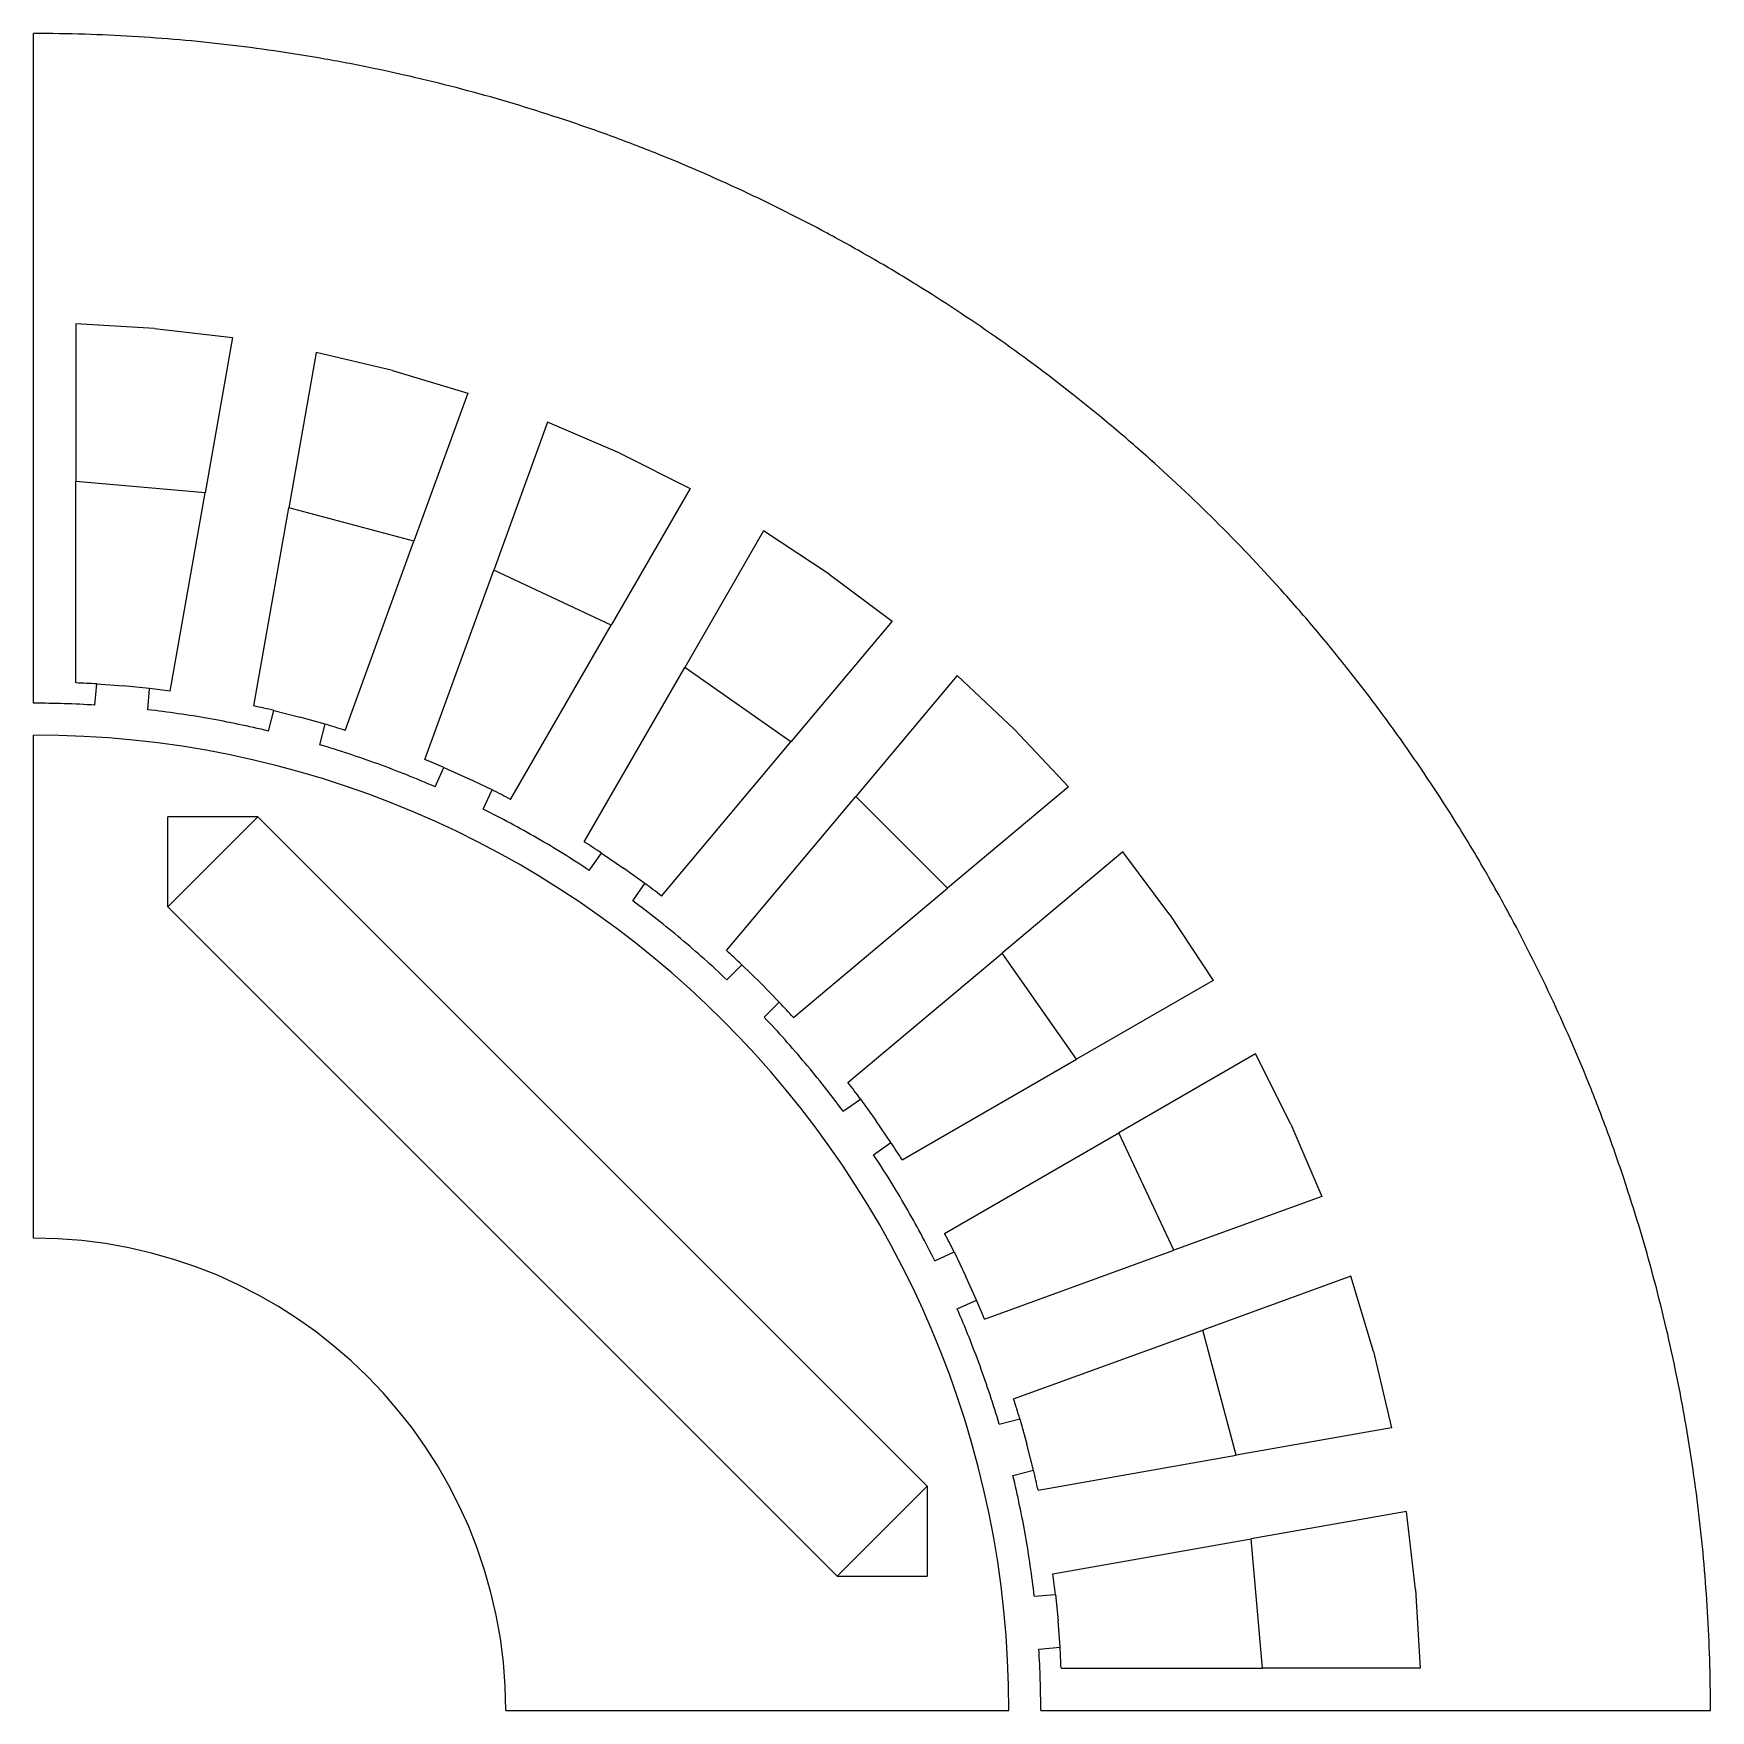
# Model space of a CAD drawing. Header units: metres. Extents: x 0 to 79, y 0 to 79.
import ezdxf

# ---------------------------------------------------------------- set-up
doc = ezdxf.new("R2010")
doc.units = ezdxf.units.M

msp = doc.modelspace()

# ---------------------------------------------------------------- linework, layer by layer
for p, q in [((0, 47.45), (0, 79)), ((2, 65.319), (2, 57.89)), ((5.696, 65.101), (2, 65.319)), ((5.696, 65.101), (9.373, 64.674)), ((9.373, 64.674), (8.083, 57.358)), ((13.312, 63.98), (12.022, 56.663)), ((16.914, 63.123), (13.312, 63.98)), ((16.914, 63.123), (20.461, 62.064)), ((20.461, 62.064), (17.92, 55.083)), ((24.22, 60.696), (21.679, 53.715)), ((27.618, 59.227), (24.22, 60.696)), ((27.618, 59.227), (30.928, 57.568)), ((2, 48.409), (2, 57.89)), ((8.083, 57.358), (2, 57.89)), ((6.436, 48.021), (8.083, 57.358)), ((30.928, 57.568), (27.213, 51.134)), ((10.376, 47.326), (12.022, 56.663)), ((17.92, 55.083), (12.022, 56.663)), ((34.392, 55.568), (30.677, 49.134)), ((37.483, 53.532), (34.392, 55.568)), ((14.677, 46.173), (17.92, 55.083)), ((18.436, 44.805), (21.679, 53.715)), ((27.213, 51.134), (21.679, 53.715)), ((37.483, 53.532), (40.454, 51.323)), ((22.472, 42.923), (27.213, 51.134)), ((40.454, 51.323), (35.679, 45.632)), ((25.936, 40.923), (30.677, 49.134)), ((35.679, 45.632), (30.677, 49.134)), ((2.889, 47.362), (2.976, 48.358)), ((2.976, 48.358), (4.223, 48.266)), ((5.467, 48.14), (4.223, 48.266)), ((43.519, 48.752), (38.743, 43.061)), ((46.209, 46.209), (43.519, 48.752)), ((5.379, 47.144), (5.467, 48.14)), ((11.069, 46.141), (11.328, 47.107)), ((11.328, 47.107), (12.54, 46.799)), ((13.743, 46.46), (12.54, 46.799)), ((0, 22.25), (0, 45.95)), ((13.484, 45.494), (13.743, 46.46)), ((46.209, 46.209), (48.752, 43.519)), ((29.584, 38.369), (35.679, 45.632)), ((18.913, 43.518), (19.336, 44.424)), ((19.336, 44.424), (20.476, 43.911)), ((21.602, 43.367), (20.476, 43.911)), ((48.752, 43.519), (43.061, 38.743)), ((21.179, 42.461), (21.602, 43.367)), ((32.649, 35.798), (38.743, 43.061)), ((43.061, 38.743), (38.743, 43.061)), ((6.32, 37.857), (10.563, 42.1)), ((6.32, 37.857), (6.32, 42.1)), ((10.563, 42.1), (6.32, 42.1)), ((42.1, 10.563), (10.563, 42.1)), ((26.183, 39.572), (26.756, 40.391)), ((26.756, 40.391), (27.79, 39.688)), ((51.323, 40.454), (45.632, 35.679)), ((53.532, 37.483), (51.323, 40.454)), ((28.804, 38.957), (27.79, 39.688)), ((28.231, 38.138), (28.804, 38.957)), ((35.798, 32.649), (43.061, 38.743)), ((37.857, 6.32), (6.32, 37.857)), ((37.857, 6.32), (6.32, 37.857)), ((53.532, 37.483), (55.568, 34.392)), ((38.369, 29.584), (45.632, 35.679)), ((49.134, 30.677), (45.632, 35.679)), ((32.657, 34.424), (33.364, 35.132)), ((33.364, 35.132), (34.259, 34.259)), ((35.132, 33.364), (34.259, 34.259)), ((55.568, 34.392), (49.134, 30.677)), ((34.424, 32.657), (35.132, 33.364)), ((57.568, 30.928), (51.134, 27.213)), ((59.227, 27.618), (57.568, 30.928)), ((40.923, 25.936), (49.134, 30.677)), ((38.138, 28.231), (38.957, 28.804)), ((38.957, 28.804), (39.688, 27.79)), ((40.391, 26.756), (39.688, 27.79)), ((42.923, 22.472), (51.134, 27.213)), ((53.715, 21.679), (51.134, 27.213)), ((59.227, 27.618), (60.696, 24.22)), ((39.572, 26.183), (40.391, 26.756)), ((60.696, 24.22), (53.715, 21.679)), ((42.461, 21.179), (43.367, 21.602)), ((43.367, 21.602), (43.911, 20.476)), ((44.805, 18.436), (53.715, 21.679)), ((44.424, 19.336), (43.911, 20.476)), ((62.064, 20.461), (55.083, 17.92)), ((63.123, 16.914), (62.064, 20.461)), ((43.518, 18.913), (44.424, 19.336)), ((46.173, 14.677), (55.083, 17.92)), ((56.663, 12.022), (55.083, 17.92)), ((63.123, 16.914), (63.98, 13.312)), ((45.494, 13.484), (46.46, 13.743)), ((46.46, 13.743), (46.799, 12.54)), ((63.98, 13.312), (56.663, 12.022)), ((47.107, 11.328), (46.799, 12.54)), ((47.326, 10.376), (56.663, 12.022)), ((46.141, 11.069), (47.107, 11.328)), ((37.857, 6.32), (42.1, 10.563)), ((42.1, 10.563), (42.1, 6.32)), ((64.674, 9.373), (57.358, 8.083)), ((65.101, 5.696), (64.674, 9.373)), ((48.021, 6.436), (57.358, 8.083)), ((57.89, 2), (57.358, 8.083)), ((37.857, 6.32), (42.1, 6.32)), ((65.101, 5.696), (65.319, 2)), ((47.144, 5.379), (48.14, 5.466)), ((48.14, 5.466), (48.266, 4.223)), ((48.358, 2.976), (48.266, 4.223)), ((47.362, 2.889), (48.358, 2.976)), ((48.409, 2), (57.89, 2)), ((65.319, 2), (57.89, 2)), ((22.25, 0), (45.95, 0)), ((47.45, 0), (79, 0))]:
    msp.add_line(p, q)
for centre, radius, start, end in [((0, 0.024), 78.976, 88.24572, 90.00003), ((0, 0.001), 78.999, 85.00001, 88.24628), ((0, 0.001), 78.999, 81.75368, 84.99996), ((0.004, 0.024), 78.976, 79.99994, 81.75424), ((0.004, 0.024), 78.976, 78.24572, 80.00003), ((0, 0.001), 78.999, 75, 78.24629), ((0, 0.001), 78.999, 71.75368, 74.99996), ((0.008, 0.023), 78.976, 69.99994, 71.75424), ((0.008, 0.023), 78.976, 68.24574, 70.00004), ((0.001, 0.001), 78.999, 65.00002, 68.24629), ((0.001, 0.001), 78.999, 61.75368, 64.99997), ((0.012, 0.021), 78.976, 59.99994, 61.75425), ((0.012, 0.021), 78.976, 58.24573, 60.00003), ((0.001, 0.001), 78.999, 55.00001, 58.24629), ((0.001, 0.001), 78.999, 51.75368, 54.99996), ((0.015, 0.018), 78.976, 49.99994, 51.75424), ((0.015, 0.018), 78.976, 48.24573, 50.00003), ((0.001, 0.001), 78.999, 45.00002, 48.24629), ((0.001, 0.001), 78.999, 41.75368, 44.99997), ((0.018, 0.015), 78.976, 39.99994, 41.75425), ((0.018, 0.015), 78.976, 38.24573, 40.00004), ((-0.015, 0.028), 48.423, 86.45813, 87.61455), ((0.001, 0.001), 78.999, 35.00001, 38.24629), ((0, 0.002), 47.448, 86.50945, 90.00008), ((0.02, 0.024), 48.423, 82.38541, 83.54184), ((0, 0.002), 47.448, 79.99988, 83.49052), ((0.001, 0.002), 47.448, 76.50945, 80.00008), ((-0.01, 0.03), 48.423, 76.45813, 77.61455), ((0, 0), 45.95, 0.00001, 89.99999), ((0.024, 0.021), 48.423, 72.38541, 73.54184), ((0.001, 0.002), 47.448, 69.99989, 73.49052), ((0.001, 0.001), 78.999, 31.75369, 34.99997), ((0.001, 0.002), 47.448, 66.50945, 70.00009), ((-0.005, 0.031), 48.423, 66.45813, 67.61456), ((0.027, 0.016), 48.423, 62.38543, 63.54184), ((0.001, 0.002), 47.448, 59.99989, 63.49053), ((0.001, 0.002), 47.448, 56.50945, 60.00009), ((0.021, 0.012), 78.976, 29.99994, 31.75426), ((0, 0.032), 48.423, 56.45813, 57.61455), ((0.03, 0.011), 48.423, 52.38542, 53.54184), ((0.021, 0.012), 78.976, 28.24573, 30.00004), ((0.002, 0.002), 47.448, 49.99988, 53.49052), ((0.001, 0.001), 78.999, 25.00001, 28.24629), ((0.002, 0.002), 47.448, 46.50946, 50.0001), ((0.006, 0.031), 48.423, 46.45813, 47.61455), ((0.031, 0.006), 48.423, 42.38542, 43.54184), ((0.001, 0.001), 78.999, 21.75369, 24.99997), ((0.002, 0.002), 47.448, 39.99989, 43.49052), ((0.002, 0.002), 47.448, 36.50946, 40.0001), ((0.011, 0.03), 48.423, 36.45814, 37.61456), ((0.023, 0.008), 78.976, 19.99994, 21.75425), ((0.023, 0.008), 78.976, 18.24573, 20.00004), ((0.002, 0.001), 47.448, 29.99988, 33.49052), ((0.032, 0), 48.423, 32.38542, 33.54184), ((0.001, 0), 78.999, 15.00002, 18.2463), ((0.002, 0.001), 47.448, 26.50945, 30.0001), ((0, 0), 22.25, 0, 90), ((0.016, 0.027), 48.423, 26.45814, 27.61456), ((0.001, 0), 78.999, 11.75369, 14.99997), ((0.031, -0.005), 48.423, 22.38542, 23.54185), ((0.002, 0.001), 47.448, 19.99989, 23.49053), ((0.002, 0.001), 47.448, 16.50946, 20.00009), ((0.024, 0.004), 78.976, 9.99995, 11.75425), ((0.021, 0.024), 48.423, 16.45814, 17.61456), ((0.024, 0.004), 78.976, 8.24574, 10.00004), ((0.002, 0.001), 47.448, 9.99989, 13.49053), ((0.03, -0.01), 48.423, 12.38542, 13.54185), ((0.001, 0), 78.999, 5.00002, 8.2463), ((0.002, 0), 47.448, 6.50946, 10.0001), ((0.024, 0.02), 48.423, 6.45814, 7.61456), ((0.001, 0), 78.999, 1.75369, 4.99997), ((0.002, 0), 47.448, -0.00011, 3.49053), ((0.028, -0.015), 48.423, 2.38543, 3.54185), ((0.024, 0), 78.976, -0.00005, 1.75426)]:
    msp.add_arc(centre, radius, start, end)

doc.saveas('drawing.dxf')
